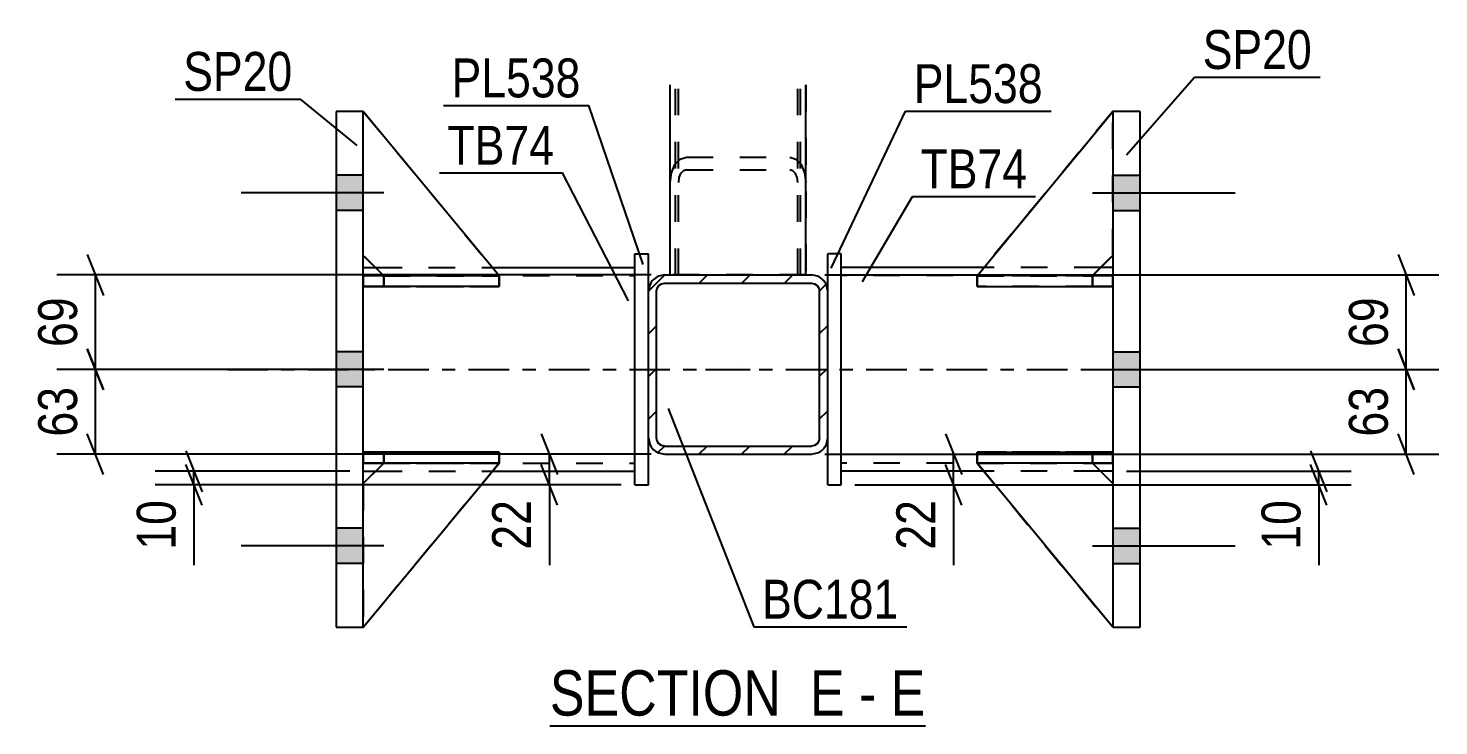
# Model space of a CAD drawing. Header units: millimetres. Extents: x 0 to 841, y 0 to 594.
# Drawn here: x 162.1 to 265.9, y 135.4 to 186.8 of the extents above; entities that cross this region are included whole.
import ezdxf

# ---------------------------------------------------------------- set-up
doc = ezdxf.new("R2010")
doc.units = ezdxf.units.MM
doc.linetypes.add('DXK_LINE_DOT2', pattern=[3.9198, 1.9599, -1.9599])
doc.linetypes.add('DXK_LINE_DOT3', pattern=[5.9187, 2.979, -0.9799, 0.9799, -0.9799])
doc.styles.add('Arial Narrow', font='ARIALN.TTF', dxfattribs={"height": 0.2})

# ---------------------------------------------------------------- blocks, each defined once
blk = doc.blocks.new('Unknown-318888112-16 - 6899')
at = {"color": 6, "linetype": 'Continuous'}
blk.add_line((200.47, 135.44), (228.12, 135.44), dxfattribs=at)
at = {"color": 0, "linetype": 'Continuous'}
for points in [[(218.58, 136.19), (218.58, 139.69), (200.47, 139.69), (200.47, 136.19)], [(222.18, 136.19), (222.18, 139.69), (219.63, 139.69), (219.63, 136.19)], [(224.51, 136.19), (224.51, 139.69), (223.23, 139.69), (223.23, 136.19)], [(228.12, 136.19), (228.12, 139.69), (225.56, 139.69), (225.56, 136.19)]]:
    blk.add_wipeout(points, dxfattribs=at)
at = {"color": 7, "linetype": 'Continuous', "style": 'Arial Narrow'}
for s, p in [('SECTION ', (200.47, 136.19)), ('E', (219.63, 136.19)), ('E', (225.56, 136.19)), ('-', (223.23, 136.19))]:
    blk.add_text(s, height=3.34, dxfattribs=at).set_placement(p)
blk = doc.blocks.new('Part-318888112-6937 - 6899')
at = {"color": 7, "linetype": 'DXK_LINE_DOT2'}
for p, q in [((186.73, 155.59), (188.23, 155.59)), ((196.73, 155.59), (186.73, 155.59)), ((186.73, 155.59), (186.73, 155.59)), ((186.73, 155.59), (186.73, 154.79)), ((186.73, 155.59), (186.73, 154.79)), ((188.23, 154.79), (186.73, 154.79)), ((186.73, 154.79), (196.73, 154.79)), ((186.73, 154.79), (186.73, 154.79)), ((188.23, 155.59), (196.73, 155.59)), ((188.23, 155.59), (188.23, 154.79)), ((196.73, 154.79), (188.23, 154.79)), ((196.73, 155.59), (196.73, 154.79))]:
    blk.add_line(p, q, dxfattribs=at)
blk = doc.blocks.new('Part-318888112-6969 - 6899')
at = {"color": 2, "linetype": 'Continuous'}
for p, q in [((232.43, 169.19), (221.93, 169.19)), ((241.93, 169.19), (241.03, 169.19)), ((232.41, 154.19), (221.93, 154.19)), ((241.93, 154.19), (241.02, 154.19))]:
    blk.add_line(p, q, dxfattribs=at)
at = {"color": 7, "linetype": 'DXK_LINE_DOT2'}
for p, q in [((221.93, 154.19), (221.93, 169.19)), ((241.93, 168.59), (221.93, 168.59)), ((241.03, 169.19), (232.43, 169.19)), ((241.93, 169.19), (241.93, 154.19)), ((241.93, 154.79), (221.93, 154.79)), ((241.02, 154.19), (232.41, 154.19))]:
    blk.add_line(p, q, dxfattribs=at)
at = {"color": 7, "linetype": 'DXK_LINE_DOT3'}
blk.add_line((211.93, 161.69), (251.93, 161.69), dxfattribs=at)
blk = doc.blocks.new('Part-318888112-6936 - 6899')
at = {"color": 7, "linetype": 'DXK_LINE_DOT2'}
for p, q in [((186.73, 168.59), (188.23, 168.59)), ((196.73, 168.59), (186.73, 168.59)), ((186.73, 168.59), (186.73, 168.59)), ((186.73, 168.59), (186.73, 167.79)), ((186.73, 168.59), (186.73, 167.79)), ((188.23, 168.59), (196.73, 168.59)), ((188.23, 168.59), (188.23, 167.79)), ((196.73, 168.59), (196.73, 167.79)), ((188.23, 167.79), (186.73, 167.79)), ((186.73, 167.79), (196.73, 167.79)), ((186.73, 167.79), (186.73, 167.79)), ((196.73, 167.79), (188.23, 167.79))]:
    blk.add_line(p, q, dxfattribs=at)
blk = doc.blocks.new('Part-318888112-6928 - 6899')
at = {"color": 2, "linetype": 'Continuous'}
for p, q in [((184.73, 180.69), (184.73, 142.69)), ((186.73, 180.69), (184.73, 180.69)), ((186.73, 142.69), (186.73, 180.69)), ((184.73, 142.69), (186.73, 142.69))]:
    blk.add_line(p, q, dxfattribs=at)
blk = doc.blocks.new('Part-318888112-6933 - 6899')
at = {"color": 2, "linetype": 'Continuous'}
for p, q in [((243.93, 180.69), (241.93, 180.69)), ((241.93, 180.69), (241.93, 142.69)), ((243.93, 142.69), (243.93, 180.69)), ((241.93, 142.69), (243.93, 142.69))]:
    blk.add_line(p, q, dxfattribs=at)
blk = doc.blocks.new('Part-318888112-6934 - 6899')
at = {"color": 2, "linetype": 'Continuous'}
for p, q in [((186.73, 167.79), (186.73, 168.59)), ((186.73, 168.59), (195.48, 168.59)), ((196.73, 168.59), (196.72, 168.59)), ((196.73, 167.79), (196.73, 168.59)), ((196.73, 167.79), (186.73, 167.79)), ((186.73, 167.79), (186.73, 167.79))]:
    blk.add_line(p, q, dxfattribs=at)
at = {"color": 7, "linetype": 'DXK_LINE_DOT2'}
for p, q in [((188.23, 168.59), (186.73, 168.59)), ((188.23, 167.79), (188.23, 168.59)), ((188.23, 168.59), (196.72, 168.59)), ((186.73, 167.79), (188.23, 167.79)), ((188.23, 167.79), (196.73, 167.79))]:
    blk.add_line(p, q, dxfattribs=at)
blk = doc.blocks.new('Part-318888112-6935 - 6899')
at = {"color": 2, "linetype": 'Continuous'}
for p, q in [((186.73, 154.79), (186.73, 155.59)), ((196.73, 155.59), (186.73, 155.59)), ((196.73, 154.79), (186.73, 154.79)), ((186.73, 154.79), (186.73, 154.79)), ((196.73, 154.79), (196.73, 155.59))]:
    blk.add_line(p, q, dxfattribs=at)
at = {"color": 7, "linetype": 'DXK_LINE_DOT2'}
for p, q in [((188.23, 155.59), (186.73, 155.59)), ((186.73, 154.79), (188.23, 154.79)), ((188.23, 154.79), (188.23, 155.59)), ((196.73, 155.59), (188.23, 155.59)), ((188.23, 154.79), (196.73, 154.79))]:
    blk.add_line(p, q, dxfattribs=at)
blk = doc.blocks.new('Part-318888112-6938 - 6899')
at = {"color": 2, "linetype": 'Continuous'}
for p, q in [((186.73, 180.69), (186.73, 180.69)), ((196.73, 168.58), (186.73, 180.69)), ((188.22, 168.59), (186.73, 170.08)), ((195.48, 168.58), (196.73, 168.58)), ((196.73, 168.58), (196.73, 168.58))]:
    blk.add_line(p, q, dxfattribs=at)
at = {"color": 7, "linetype": 'DXK_LINE_DOT2'}
for p, q in [((186.73, 180.69), (196.73, 168.58)), ((186.73, 180.69), (186.73, 180.69)), ((186.73, 170.08), (186.73, 180.69)), ((188.23, 168.58), (186.73, 170.08)), ((188.23, 168.58), (188.22, 168.59)), ((196.73, 168.58), (188.23, 168.58)), ((188.23, 168.58), (188.23, 168.58)), ((188.23, 168.58), (195.48, 168.58))]:
    blk.add_line(p, q, dxfattribs=at)
blk = doc.blocks.new('Part-318888112-6939 - 6899')
at = {"color": 7, "linetype": 'DXK_LINE_DOT2'}
for p, q in [((186.73, 170.08), (186.73, 180.69)), ((186.73, 180.69), (196.73, 168.58)), ((186.73, 180.69), (196.73, 168.58)), ((188.23, 168.58), (186.73, 170.08)), ((188.23, 168.58), (186.73, 170.08)), ((196.73, 168.58), (188.23, 168.58)), ((188.23, 168.58), (188.23, 168.58)), ((188.23, 168.58), (196.73, 168.58)), ((196.73, 168.58), (196.73, 168.58))]:
    blk.add_line(p, q, dxfattribs=at)
blk = doc.blocks.new('Part-318888112-6940 - 6899')
at = {"color": 2, "linetype": 'Continuous'}
for p, q in [((188.23, 154.78), (186.73, 153.28)), ((186.73, 142.69), (196.73, 154.78)), ((196.73, 154.78), (188.23, 154.78)), ((188.23, 154.78), (188.23, 154.78)), ((196.73, 154.78), (196.73, 154.78))]:
    blk.add_line(p, q, dxfattribs=at)
at = {"color": 7, "linetype": 'DXK_LINE_DOT2'}
for p, q in [((186.73, 153.28), (188.23, 154.78)), ((186.73, 142.69), (196.73, 154.78)), ((188.23, 154.78), (196.73, 154.78)), ((186.73, 153.28), (186.73, 142.69))]:
    blk.add_line(p, q, dxfattribs=at)
blk = doc.blocks.new('Part-318888112-6941 - 6899')
at = {"color": 7, "linetype": 'DXK_LINE_DOT2'}
for p, q in [((188.23, 154.78), (186.73, 153.28)), ((186.73, 142.69), (196.73, 154.78)), ((186.73, 153.28), (188.23, 154.78)), ((196.73, 154.78), (186.73, 142.69)), ((196.73, 154.78), (188.23, 154.78)), ((188.23, 154.78), (188.23, 154.78)), ((188.23, 154.78), (196.73, 154.78)), ((196.73, 154.78), (196.73, 154.78)), ((186.73, 153.28), (186.73, 142.69))]:
    blk.add_line(p, q, dxfattribs=at)
blk = doc.blocks.new('Part-318888112-6942 - 6899')
at = {"color": 2, "linetype": 'Continuous'}
for p, q in [((231.93, 168.59), (231.93, 168.59)), ((231.93, 168.59), (231.93, 167.79)), ((241.93, 168.59), (233.17, 168.59)), ((241.93, 168.59), (241.93, 168.59)), ((241.93, 168.59), (241.93, 167.79)), ((231.93, 167.79), (241.93, 167.79))]:
    blk.add_line(p, q, dxfattribs=at)
at = {"color": 7, "linetype": 'DXK_LINE_DOT2'}
for p, q in [((233.17, 168.59), (231.93, 168.59)), ((240.43, 168.59), (231.93, 168.59)), ((240.43, 168.59), (241.93, 168.59)), ((240.43, 168.59), (240.43, 167.79)), ((241.93, 168.59), (241.93, 168.59)), ((231.93, 167.79), (240.43, 167.79)), ((240.43, 167.79), (241.93, 167.79))]:
    blk.add_line(p, q, dxfattribs=at)
blk = doc.blocks.new('Part-318888112-6943 - 6899')
at = {"color": 2, "linetype": 'Continuous'}
for p, q in [((231.93, 155.59), (241.93, 155.59)), ((231.93, 155.59), (231.93, 154.79)), ((241.93, 154.79), (231.93, 154.79)), ((241.93, 155.59), (241.93, 155.59)), ((241.93, 154.79), (241.93, 155.59))]:
    blk.add_line(p, q, dxfattribs=at)
at = {"color": 7, "linetype": 'DXK_LINE_DOT2'}
for p, q in [((240.43, 155.59), (231.93, 155.59)), ((231.93, 154.79), (240.43, 154.79)), ((241.93, 155.59), (240.43, 155.59)), ((240.43, 155.59), (240.43, 154.79)), ((240.43, 154.79), (241.93, 154.79)), ((241.93, 155.59), (241.93, 155.59))]:
    blk.add_line(p, q, dxfattribs=at)
blk = doc.blocks.new('Part-318888112-6944 - 6899')
at = {"color": 7, "linetype": 'DXK_LINE_DOT2'}
for p, q in [((231.93, 167.79), (231.93, 168.59)), ((231.93, 168.59), (240.43, 168.59)), ((241.93, 168.59), (231.93, 168.59)), ((240.43, 167.79), (240.43, 168.59)), ((240.43, 168.59), (241.93, 168.59)), ((241.93, 167.79), (241.93, 168.59)), ((241.93, 167.79), (241.93, 168.59)), ((241.93, 168.59), (241.93, 168.59)), ((240.43, 167.79), (231.93, 167.79)), ((231.93, 167.79), (241.93, 167.79)), ((241.93, 167.79), (240.43, 167.79)), ((241.93, 167.79), (241.93, 167.79))]:
    blk.add_line(p, q, dxfattribs=at)
blk = doc.blocks.new('Part-318888112-6945 - 6899')
at = {"color": 7, "linetype": 'DXK_LINE_DOT2'}
for p, q in [((231.93, 154.79), (231.93, 155.59)), ((231.93, 155.59), (240.43, 155.59)), ((241.93, 155.59), (231.93, 155.59)), ((240.43, 154.79), (231.93, 154.79)), ((231.93, 154.79), (241.93, 154.79)), ((240.43, 154.79), (240.43, 155.59)), ((240.43, 155.59), (241.93, 155.59)), ((241.93, 154.79), (240.43, 154.79)), ((241.93, 154.79), (241.93, 155.59)), ((241.93, 154.79), (241.93, 155.59)), ((241.93, 155.59), (241.93, 155.59)), ((241.93, 154.79), (241.93, 154.79))]:
    blk.add_line(p, q, dxfattribs=at)
blk = doc.blocks.new('Part-318888112-6946 - 6899')
at = {"color": 2, "linetype": 'Continuous'}
for p, q in [((231.93, 168.58), (241.92, 180.69)), ((241.93, 180.69), (241.93, 180.69)), ((240.44, 168.59), (241.93, 170.08)), ((233.17, 168.58), (231.93, 168.58)), ((231.93, 168.58), (231.93, 168.58))]:
    blk.add_line(p, q, dxfattribs=at)
at = {"color": 7, "linetype": 'DXK_LINE_DOT2'}
for p, q in [((241.93, 180.69), (231.93, 168.58)), ((241.92, 180.69), (241.93, 180.69)), ((241.93, 170.08), (241.93, 180.69)), ((240.43, 168.58), (241.93, 170.08)), ((240.43, 168.58), (231.93, 168.58)), ((240.43, 168.58), (233.17, 168.58)), ((240.43, 168.58), (240.44, 168.59)), ((240.43, 168.58), (240.43, 168.58))]:
    blk.add_line(p, q, dxfattribs=at)
blk = doc.blocks.new('Part-318888112-6947 - 6899')
at = {"color": 7, "linetype": 'DXK_LINE_DOT2'}
for p, q in [((241.93, 180.69), (231.93, 168.58)), ((231.93, 168.58), (241.93, 180.69)), ((241.93, 170.08), (241.93, 180.69)), ((240.43, 168.58), (241.93, 170.08)), ((240.43, 168.58), (241.93, 170.08)), ((231.93, 168.58), (240.43, 168.58)), ((231.93, 168.58), (231.93, 168.58)), ((240.43, 168.58), (231.93, 168.58)), ((240.43, 168.58), (240.43, 168.58))]:
    blk.add_line(p, q, dxfattribs=at)
blk = doc.blocks.new('Part-318888112-6948 - 6899')
at = {"color": 2, "linetype": 'Continuous'}
for p, q in [((231.93, 154.78), (231.93, 154.78)), ((240.43, 154.78), (231.93, 154.78)), ((241.93, 142.69), (231.93, 154.78)), ((240.43, 154.78), (240.43, 154.78)), ((240.43, 154.78), (241.93, 153.28))]:
    blk.add_line(p, q, dxfattribs=at)
at = {"color": 7, "linetype": 'DXK_LINE_DOT2'}
for p, q in [((231.93, 154.78), (240.43, 154.78)), ((241.93, 142.69), (231.93, 154.78)), ((240.43, 154.78), (241.93, 153.28)), ((241.93, 153.28), (241.93, 142.69))]:
    blk.add_line(p, q, dxfattribs=at)
blk = doc.blocks.new('Part-318888112-6949 - 6899')
at = {"color": 7, "linetype": 'DXK_LINE_DOT2'}
for p, q in [((231.93, 154.78), (240.43, 154.78)), ((241.93, 142.69), (231.93, 154.78)), ((231.93, 154.78), (231.93, 154.78)), ((240.43, 154.78), (231.93, 154.78)), ((231.93, 154.78), (241.93, 142.69)), ((240.43, 154.78), (241.93, 153.28)), ((240.43, 154.78), (240.43, 154.78)), ((241.93, 153.28), (240.43, 154.78)), ((241.93, 153.28), (241.93, 142.69))]:
    blk.add_line(p, q, dxfattribs=at)
blk = doc.blocks.new('Bolt-318888112-7014 - 6899')
at = {"linetype": 'Continuous'}
for points in [[(243.93, 173.39), (243.93, 175.99), (241.93, 175.99), (241.93, 173.39)], [(243.93, 173.39), (243.93, 175.99), (241.93, 175.99), (241.93, 173.39)], [(243.93, 173.39), (243.93, 175.99), (241.93, 175.99), (241.93, 173.39)], [(243.93, 160.39), (243.93, 162.99), (241.93, 162.99), (241.93, 160.39)], [(243.93, 160.39), (243.93, 162.99), (241.93, 162.99), (241.93, 160.39)], [(243.93, 147.39), (243.93, 149.99), (241.93, 149.99), (241.93, 147.39)], [(243.93, 147.39), (243.93, 149.99), (241.93, 149.99), (241.93, 147.39)], [(243.93, 147.39), (243.93, 149.99), (241.93, 149.99), (241.93, 147.39)]]:
    blk.add_hatch(color=1, dxfattribs=at).paths.add_polyline_path(points)
at = {"color": 1, "linetype": 'Continuous'}
for p, q in [((241.93, 175.99), (243.93, 175.99)), ((241.93, 175.99), (243.93, 175.99)), ((241.93, 175.99), (243.93, 175.99)), ((240.43, 174.69), (250.93, 174.69)), ((240.43, 174.69), (250.93, 174.69)), ((240.43, 174.69), (250.93, 174.69)), ((241.93, 173.39), (243.93, 173.39)), ((241.93, 173.39), (243.93, 173.39)), ((241.93, 173.39), (243.93, 173.39)), ((241.93, 162.99), (243.93, 162.99)), ((241.93, 162.99), (243.93, 162.99)), ((240.43, 161.69), (250.93, 161.69)), ((240.43, 161.69), (250.93, 161.69)), ((241.93, 160.39), (243.93, 160.39)), ((241.93, 160.39), (243.93, 160.39)), ((241.93, 149.99), (243.93, 149.99)), ((241.93, 149.99), (243.93, 149.99)), ((241.93, 149.99), (243.93, 149.99)), ((240.43, 148.69), (250.93, 148.69)), ((240.43, 148.69), (250.93, 148.69)), ((240.43, 148.69), (250.93, 148.69)), ((241.93, 147.39), (243.93, 147.39)), ((241.93, 147.39), (243.93, 147.39)), ((241.93, 147.39), (243.93, 147.39))]:
    blk.add_line(p, q, dxfattribs=at)
blk = doc.blocks.new('Part-318888112-6954 - 6899')
at = {"color": 2, "linetype": 'Continuous'}
for p, q in [((186.73, 169.19), (187.62, 169.19)), ((196.22, 169.19), (206.73, 169.19)), ((186.73, 154.19), (187.63, 154.19)), ((196.24, 154.19), (206.73, 154.19))]:
    blk.add_line(p, q, dxfattribs=at)
at = {"color": 7, "linetype": 'DXK_LINE_DOT2'}
for p, q in [((186.73, 154.19), (186.73, 169.19)), ((186.73, 168.59), (206.73, 168.59)), ((187.62, 169.19), (196.22, 169.19)), ((206.73, 154.19), (206.73, 169.19)), ((186.73, 154.79), (206.73, 154.79)), ((187.63, 154.19), (196.24, 154.19))]:
    blk.add_line(p, q, dxfattribs=at)
at = {"color": 7, "linetype": 'DXK_LINE_DOT3'}
blk.add_line((176.73, 161.69), (216.73, 161.69), dxfattribs=at)
blk = doc.blocks.new('Part-318888112-6959 - 6899')
at = {"color": 2, "linetype": 'Continuous'}
for p, q in [((206.73, 153.19), (206.73, 170.19)), ((206.73, 170.19), (207.73, 170.19)), ((207.73, 167.44), (207.73, 170.19)), ((207.73, 153.19), (207.73, 156.64)), ((206.73, 153.19), (207.73, 153.19))]:
    blk.add_line(p, q, dxfattribs=at)
at = {"color": 7, "linetype": 'DXK_LINE_DOT2'}
blk.add_line((207.73, 156.64), (207.73, 167.44), dxfattribs=at)
blk = doc.blocks.new('Part-318888112-6964 - 6899')
at = {"color": 2, "linetype": 'Continuous'}
for p, q in [((221.93, 170.19), (220.93, 170.19)), ((220.93, 167.44), (220.93, 170.19)), ((221.93, 153.19), (221.93, 170.19)), ((220.93, 153.19), (220.93, 156.64)), ((220.93, 153.19), (221.93, 153.19))]:
    blk.add_line(p, q, dxfattribs=at)
at = {"color": 7, "linetype": 'DXK_LINE_DOT2'}
blk.add_line((220.93, 156.64), (220.93, 167.44), dxfattribs=at)
blk = doc.blocks.new('Part-318888112-6978 - 6899')
at = {"linetype": 'Continuous'}
h = blk.add_hatch(dxfattribs=at)
h.set_pattern_fill('', scale=0.7, style=0, pattern_type=0)
h.set_pattern_definition([(45, (208.9258, 168.6385), (-1.57154, 1.57154), [])])
h.paths.add_polyline_path([(219.73, 168.64), (208.93, 168.64), (208.47, 168.55), (208.08, 168.29), (207.82, 167.9), (207.73, 167.44), (207.73, 156.64), (207.82, 156.18), (208.08, 155.79), (208.47, 155.53), (208.93, 155.44), (219.73, 155.44), (220.19, 155.53), (220.57, 155.79), (220.83, 156.18), (220.93, 156.64), (220.93, 167.44), (220.83, 167.9), (220.57, 168.29), (220.19, 168.55)])
h.paths.add_polyline_path([(220.28, 167.67), (220.33, 167.44), (220.33, 156.64), (220.28, 156.41), (220.15, 156.21), (219.96, 156.08), (219.73, 156.04), (208.93, 156.04), (208.7, 156.08), (208.5, 156.21), (208.37, 156.41), (208.33, 156.64), (208.33, 167.44), (208.37, 167.67), (208.5, 167.86), (208.7, 167.99), (208.93, 168.04), (219.73, 168.04), (219.96, 167.99), (220.15, 167.86)])
at = {"color": 2, "linetype": 'Continuous'}
for p, q in [((208.93, 168.64), (208.47, 168.55)), ((208.93, 168.64), (208.93, 168.64)), ((208.93, 168.64), (219.73, 168.64)), ((219.73, 168.64), (219.73, 168.64)), ((220.19, 168.55), (219.73, 168.64)), ((207.82, 167.9), (207.73, 167.44)), ((207.73, 167.44), (207.73, 167.44)), ((207.73, 156.64), (207.73, 167.44)), ((208.33, 167.44), (208.37, 167.67)), ((208.33, 167.44), (208.33, 167.44)), ((208.33, 156.64), (208.33, 167.44)), ((208.37, 167.67), (208.5, 167.86)), ((208.5, 167.86), (208.7, 167.99)), ((208.7, 167.99), (208.93, 168.04)), ((208.93, 168.04), (208.93, 168.04)), ((208.93, 168.04), (219.73, 168.04)), ((219.73, 168.04), (219.73, 168.04)), ((219.73, 168.04), (219.96, 167.99)), ((219.96, 167.99), (220.15, 167.86)), ((220.15, 167.86), (220.28, 167.67)), ((220.28, 167.67), (220.33, 167.44)), ((220.33, 167.44), (220.33, 167.44)), ((220.33, 156.64), (220.33, 167.44)), ((220.93, 167.44), (220.83, 167.9)), ((220.93, 167.44), (220.93, 167.44)), ((220.93, 156.64), (220.93, 167.44)), ((207.73, 156.64), (207.73, 156.64)), ((207.73, 156.64), (207.82, 156.18)), ((208.33, 156.64), (208.33, 156.64)), ((208.37, 156.41), (208.33, 156.64)), ((208.5, 156.21), (208.37, 156.41)), ((208.7, 156.08), (208.5, 156.21)), ((208.93, 156.04), (208.7, 156.08)), ((208.93, 156.04), (208.93, 156.04)), ((208.93, 156.04), (219.73, 156.04)), ((219.96, 156.08), (219.73, 156.04)), ((219.73, 156.04), (219.73, 156.04)), ((220.15, 156.21), (219.96, 156.08)), ((220.28, 156.41), (220.15, 156.21)), ((220.33, 156.64), (220.28, 156.41)), ((220.33, 156.64), (220.33, 156.64)), ((220.83, 156.18), (220.93, 156.64)), ((220.93, 156.64), (220.93, 156.64)), ((208.47, 155.53), (208.93, 155.44)), ((208.93, 155.44), (208.93, 155.44)), ((208.93, 155.44), (219.73, 155.44)), ((219.73, 155.44), (220.19, 155.53)), ((219.73, 155.44), (219.73, 155.44))]:
    blk.add_line(p, q, dxfattribs=at)
at = {"color": 7, "linetype": 'DXK_LINE_DOT3'}
blk.add_line((214.33, 162.04), (214.33, 162.04), dxfattribs=at)
at = {"color": 2, "linetype": 'Continuous'}
for centre, start, end in [((208.93, 167.44), 112.5, 157.5), ((219.73, 167.44), 22.5, 67.5), ((208.93, 156.64), 202.5, 247.5), ((219.73, 156.64), 292.5, 337.5)]:
    blk.add_arc(centre, 1.2, start, end, dxfattribs=at)
blk = doc.blocks.new('Part-318888112-6990 - 6899')
at = {"color": 2, "linetype": 'Continuous'}
for p, q in [((209.33, 168.64), (209.33, 182.64)), ((219.33, 168.64), (219.33, 182.64))]:
    blk.add_line(p, q, dxfattribs=at)
at = {"color": 7, "linetype": 'DXK_LINE_DOT2'}
for p, q in [((209.93, 168.64), (209.93, 182.64)), ((218.73, 168.64), (218.73, 182.64)), ((209.42, 176.17), (209.68, 176.77)), ((209.68, 176.77), (210.07, 177.17)), ((210.07, 177.17), (210.53, 177.31)), ((210.53, 177.31), (218.13, 177.31)), ((218.13, 177.31), (218.59, 177.17)), ((218.59, 177.17), (218.97, 176.77)), ((218.97, 176.77), (219.23, 176.17)), ((209.33, 175.45), (209.42, 176.17)), ((209.97, 175.81), (209.93, 175.45)), ((210.1, 176.11), (209.97, 175.81)), ((210.3, 176.31), (210.1, 176.11)), ((210.53, 176.38), (210.3, 176.31)), ((210.53, 176.38), (218.13, 176.38)), ((218.36, 176.31), (218.13, 176.38)), ((218.55, 176.11), (218.36, 176.31)), ((218.68, 175.81), (218.55, 176.11)), ((218.73, 175.45), (218.68, 175.81)), ((219.23, 176.17), (219.33, 175.45)), ((209.33, 168.64), (219.33, 168.64))]:
    blk.add_line(p, q, dxfattribs=at)
blk = doc.blocks.new('Part-318888112-6991 - 6899')
at = {"color": 7, "linetype": 'DXK_LINE_DOT2'}
for p, q in [((209.33, 168.64), (209.33, 182.64)), ((209.73, 168.64), (209.73, 182.64)), ((218.93, 168.64), (218.93, 182.64)), ((219.33, 182.64), (219.33, 168.64)), ((219.33, 168.64), (209.33, 168.64))]:
    blk.add_line(p, q, dxfattribs=at)
blk = doc.blocks.new('Bolt-318888112-7015 - 6899')
at = {"linetype": 'Continuous'}
for points in [[(186.73, 173.39), (186.73, 175.99), (184.73, 175.99), (184.73, 173.39)], [(186.73, 173.39), (186.73, 175.99), (184.73, 175.99), (184.73, 173.39)], [(186.73, 173.39), (186.73, 175.99), (184.73, 175.99), (184.73, 173.39)], [(186.73, 160.39), (186.73, 162.99), (184.73, 162.99), (184.73, 160.39)], [(186.73, 160.39), (186.73, 162.99), (184.73, 162.99), (184.73, 160.39)], [(186.73, 147.39), (186.73, 149.99), (184.73, 149.99), (184.73, 147.39)], [(186.73, 147.39), (186.73, 149.99), (184.73, 149.99), (184.73, 147.39)], [(186.73, 147.39), (186.73, 149.99), (184.73, 149.99), (184.73, 147.39)]]:
    blk.add_hatch(color=1, dxfattribs=at).paths.add_polyline_path(points)
at = {"color": 1, "linetype": 'Continuous'}
for p, q in [((186.73, 175.99), (184.73, 175.99)), ((186.73, 175.99), (184.73, 175.99)), ((186.73, 175.99), (184.73, 175.99)), ((188.23, 174.69), (177.73, 174.69)), ((188.23, 174.69), (177.73, 174.69)), ((188.23, 174.69), (177.73, 174.69)), ((186.73, 173.39), (184.73, 173.39)), ((186.73, 173.39), (184.73, 173.39)), ((186.73, 173.39), (184.73, 173.39)), ((186.73, 162.99), (184.73, 162.99)), ((186.73, 162.99), (184.73, 162.99)), ((188.23, 161.69), (177.73, 161.69)), ((188.23, 161.69), (177.73, 161.69)), ((186.73, 160.39), (184.73, 160.39)), ((186.73, 160.39), (184.73, 160.39)), ((186.73, 149.99), (184.73, 149.99)), ((186.73, 149.99), (184.73, 149.99)), ((186.73, 149.99), (184.73, 149.99)), ((188.23, 148.69), (177.73, 148.69)), ((188.23, 148.69), (177.73, 148.69)), ((188.23, 148.69), (177.73, 148.69)), ((186.73, 147.39), (184.73, 147.39)), ((186.73, 147.39), (184.73, 147.39)), ((186.73, 147.39), (184.73, 147.39))]:
    blk.add_line(p, q, dxfattribs=at)
blk = doc.blocks.new('StraightDimension-318888112-7204 - 6899')
at = {"color": 7, "linetype": 'Continuous'}
for p, q in [((229.6, 156.94), (230.8, 153.94)), ((220.73, 155.44), (232.6, 155.44)), ((230.2, 153.19), (230.2, 155.44)), ((230.8, 151.69), (229.6, 154.69)), ((222.93, 153.19), (232.6, 153.19)), ((230.2, 153.19), (230.2, 147.28)), ((230.2, 153.19), (230.2, 147.28))]:
    blk.add_line(p, q, dxfattribs=at)
at = {"color": 0}
blk.add_wipeout([(229.45, 152.67), (225.25, 152.67), (225.25, 147.81), (229.45, 147.81)], dxfattribs=at)
at = {"color": 3, "style": 'Arial Narrow'}
blk.add_text('22', height=2.863, rotation=90.0002, dxfattribs=at).set_placement((228.85, 148.41))
blk = doc.blocks.new('StraightDimension-318888112-7173 - 6899')
at = {"color": 7, "linetype": 'Continuous'}
for p, q in [((256.49, 155.68), (257.69, 152.68)), ((242.93, 154.18), (259.49, 154.18)), ((257.69, 151.69), (256.49, 154.69)), ((257.09, 153.19), (257.09, 154.18)), ((222.93, 153.19), (259.49, 153.19)), ((257.09, 153.19), (257.09, 147.28)), ((257.09, 153.19), (257.09, 147.28))]:
    blk.add_line(p, q, dxfattribs=at)
at = {"color": 0}
blk.add_wipeout([(256.34, 152.67), (252.14, 152.67), (252.14, 147.81), (256.34, 147.81)], dxfattribs=at)
at = {"color": 3, "style": 'Arial Narrow'}
blk.add_text('10', height=2.863, rotation=90.0002, dxfattribs=at).set_placement((255.74, 148.41))
blk = doc.blocks.new('StraightDimension-318888112-7135 - 6899')
at = {"color": 7, "linetype": 'Continuous'}
for p, q in [((166.4, 170.14), (167.6, 167.14)), ((207.93, 168.64), (164.15, 168.64)), ((167, 161.69), (167, 168.64)), ((167.6, 160.19), (166.4, 163.19)), ((179.23, 161.69), (164.15, 161.69))]:
    blk.add_line(p, q, dxfattribs=at)
at = {"color": 0}
blk.add_wipeout([(166.25, 167.59), (162.05, 167.59), (162.05, 162.74), (166.25, 162.74)], dxfattribs=at)
at = {"color": 3, "style": 'Arial Narrow'}
blk.add_text('69', height=2.863, rotation=90.0002, dxfattribs=at).set_placement((165.65, 163.34))
blk = doc.blocks.new('StraightDimension-318888112-7193 - 6899')
at = {"color": 7, "linetype": 'Continuous'}
for p, q in [((199.83, 156.94), (201.03, 153.94)), ((207.93, 155.44), (197.58, 155.44)), ((200.43, 153.19), (200.43, 155.44)), ((201.03, 151.69), (199.83, 154.69)), ((205.73, 153.19), (197.58, 153.19)), ((200.43, 153.19), (200.43, 147.28)), ((200.43, 153.19), (200.43, 147.28))]:
    blk.add_line(p, q, dxfattribs=at)
at = {"color": 0}
blk.add_wipeout([(199.68, 152.67), (195.48, 152.67), (195.48, 147.81), (199.68, 147.81)], dxfattribs=at)
at = {"color": 3, "style": 'Arial Narrow'}
blk.add_text('22', height=2.863, rotation=90.0002, dxfattribs=at).set_placement((199.08, 148.41))
blk = doc.blocks.new('StraightDimension-318888112-7183 - 6899')
at = {"color": 7, "linetype": 'Continuous'}
for p, q in [((173.66, 155.68), (174.86, 152.68)), ((185.73, 154.18), (171.41, 154.18)), ((174.86, 151.69), (173.66, 154.69)), ((174.26, 153.19), (174.26, 154.18)), ((205.73, 153.19), (171.41, 153.19)), ((174.26, 153.19), (174.26, 147.28)), ((174.26, 153.19), (174.26, 147.28))]:
    blk.add_line(p, q, dxfattribs=at)
at = {"color": 0}
blk.add_wipeout([(173.51, 152.67), (169.31, 152.67), (169.31, 147.81), (173.51, 147.81)], dxfattribs=at)
at = {"color": 3, "style": 'Arial Narrow'}
blk.add_text('10', height=2.863, rotation=90.0002, dxfattribs=at).set_placement((172.91, 148.41))
blk = doc.blocks.new('StraightDimension-318888112-7099 - 6899')
at = {"color": 7, "linetype": 'Continuous'}
for p, q in [((262.93, 170.14), (264.13, 167.14)), ((220.73, 168.64), (265.93, 168.64)), ((263.53, 161.69), (263.53, 168.64)), ((264.13, 160.19), (262.93, 163.19)), ((249.43, 161.69), (265.93, 161.69))]:
    blk.add_line(p, q, dxfattribs=at)
at = {"color": 0}
blk.add_wipeout([(262.78, 167.59), (258.58, 167.59), (258.58, 162.74), (262.78, 162.74)], dxfattribs=at)
at = {"color": 3, "style": 'Arial Narrow'}
blk.add_text('69', height=2.863, rotation=90.0002, dxfattribs=at).set_placement((262.18, 163.34))
blk = doc.blocks.new('StraightDimension-318888112-7117 - 6899')
at = {"color": 7, "linetype": 'Continuous'}
for p, q in [((262.93, 163.19), (264.13, 160.19)), ((249.43, 161.69), (265.93, 161.69)), ((263.53, 155.44), (263.53, 161.69)), ((264.13, 153.94), (262.93, 156.94)), ((220.73, 155.44), (265.93, 155.44))]:
    blk.add_line(p, q, dxfattribs=at)
at = {"color": 0}
blk.add_wipeout([(262.78, 160.99), (258.58, 160.99), (258.58, 156.14), (262.78, 156.14)], dxfattribs=at)
at = {"color": 3, "style": 'Arial Narrow'}
blk.add_text('63', height=2.863, rotation=90.0002, dxfattribs=at).set_placement((262.18, 156.74))
blk = doc.blocks.new('StraightDimension-318888112-7154 - 6899')
at = {"color": 7, "linetype": 'Continuous'}
for p, q in [((166.4, 163.19), (167.6, 160.19)), ((179.23, 161.69), (164.15, 161.69)), ((167, 155.44), (167, 161.69)), ((167.6, 153.94), (166.4, 156.94)), ((207.93, 155.44), (164.15, 155.44))]:
    blk.add_line(p, q, dxfattribs=at)
at = {"color": 0}
blk.add_wipeout([(166.25, 160.99), (162.05, 160.99), (162.05, 156.14), (166.25, 156.14)], dxfattribs=at)
at = {"color": 3, "style": 'Arial Narrow'}
blk.add_text('63', height=2.863, rotation=90.0002, dxfattribs=at).set_placement((165.65, 156.74))
blk = doc.blocks.new('Mark-318888112-6929 - 6899')
at = {"color": 30, "linetype": 'Continuous'}
for p, q in [((242.93, 177.49), (247.95, 183.21)), ((247.95, 183.21), (257.19, 183.21))]:
    blk.add_line(p, q, dxfattribs=at)
at = {"color": 0}
blk.add_wipeout([(256.59, 183.81), (256.59, 186.81), (248.55, 186.81), (248.55, 183.81)], dxfattribs=at)
blk.add_wipeout([(256.59, 183.81), (256.59, 186.81), (248.55, 186.81), (248.55, 183.81)], dxfattribs=at)
at = {"color": 3, "style": 'Arial Narrow'}
blk.add_text('SP20', height=2.863, dxfattribs=at).set_placement((248.55, 183.81))
blk = doc.blocks.new('Mark-318888112-6924 - 6899')
at = {"color": 30, "linetype": 'Continuous'}
for p in [(172.87, 181.6), (186.27, 178.17)]:
    blk.add_line(p, (182.11, 181.6), dxfattribs=at)
at = {"color": 0}
blk.add_wipeout([(181.51, 182.2), (181.51, 185.2), (173.47, 185.2), (173.47, 182.2)], dxfattribs=at)
blk.add_wipeout([(181.51, 182.2), (181.51, 185.2), (173.47, 185.2), (173.47, 182.2)], dxfattribs=at)
at = {"color": 3, "style": 'Arial Narrow'}
blk.add_text('SP20', height=2.863, dxfattribs=at).set_placement((173.47, 182.2))
blk = doc.blocks.new('Mark-318888112-6950 - 6899')
at = {"color": 30, "linetype": 'Continuous'}
for p in [(192.33, 176.16), (206.25, 166.73)]:
    blk.add_line(p, (201.39, 176.16), dxfattribs=at)
at = {"color": 0}
blk.add_wipeout([(200.79, 176.76), (200.79, 179.76), (192.93, 179.76), (192.93, 176.76)], dxfattribs=at)
blk.add_wipeout([(200.79, 176.76), (200.79, 179.76), (192.93, 179.76), (192.93, 176.76)], dxfattribs=at)
at = {"color": 3, "style": 'Arial Narrow'}
blk.add_text('TB74', height=2.863, dxfattribs=at).set_placement((192.93, 176.76))
blk = doc.blocks.new('Mark-318888112-6955 - 6899')
at = {"color": 30, "linetype": 'Continuous'}
for p in [(192.63, 181.12), (207.33, 169.42)]:
    blk.add_line(p, (203.33, 181.12), dxfattribs=at)
at = {"color": 0}
blk.add_wipeout([(202.73, 181.72), (202.73, 184.72), (193.23, 184.72), (193.23, 181.72)], dxfattribs=at)
blk.add_wipeout([(202.73, 181.72), (202.73, 184.72), (193.23, 184.72), (193.23, 181.72)], dxfattribs=at)
at = {"color": 3, "style": 'Arial Narrow'}
blk.add_text('PL538', height=2.863, dxfattribs=at).set_placement((193.23, 181.72))
blk = doc.blocks.new('Mark-318888112-6960 - 6899')
at = {"color": 30, "linetype": 'Continuous'}
for p, q in [((221.19, 169.13), (226.67, 180.7)), ((226.67, 180.7), (237.38, 180.7))]:
    blk.add_line(p, q, dxfattribs=at)
at = {"color": 0}
blk.add_wipeout([(236.78, 181.3), (236.78, 184.3), (227.27, 184.3), (227.27, 181.3)], dxfattribs=at)
blk.add_wipeout([(236.78, 181.3), (236.78, 184.3), (227.27, 184.3), (227.27, 181.3)], dxfattribs=at)
at = {"color": 3, "style": 'Arial Narrow'}
blk.add_text('PL538', height=2.863, dxfattribs=at).set_placement((227.27, 181.3))
blk = doc.blocks.new('Mark-318888112-6965 - 6899')
at = {"color": 30, "linetype": 'Continuous'}
for p, q in [((223.49, 168.17), (227.17, 174.42)), ((227.17, 174.42), (236.23, 174.42))]:
    blk.add_line(p, q, dxfattribs=at)
at = {"color": 0}
blk.add_wipeout([(235.63, 175.02), (235.63, 178.02), (227.77, 178.02), (227.77, 175.02)], dxfattribs=at)
blk.add_wipeout([(235.63, 175.02), (235.63, 178.02), (227.77, 178.02), (227.77, 175.02)], dxfattribs=at)
at = {"color": 3, "style": 'Arial Narrow'}
blk.add_text('TB74', height=2.863, dxfattribs=at).set_placement((227.77, 175.02))
blk = doc.blocks.new('Mark-318888112-6974 - 6899')
at = {"color": 30, "linetype": 'Continuous'}
for p, q in [((209.17, 158.8), (215.5, 142.73)), ((215.5, 142.73), (226.75, 142.73))]:
    blk.add_line(p, q, dxfattribs=at)
at = {"color": 0}
blk.add_wipeout([(226.15, 143.33), (226.15, 146.33), (216.1, 146.33), (216.1, 143.33)], dxfattribs=at)
blk.add_wipeout([(226.15, 143.33), (226.15, 146.33), (216.1, 146.33), (216.1, 143.33)], dxfattribs=at)
at = {"color": 3, "style": 'Arial Narrow'}
blk.add_text('BC181', height=2.863, dxfattribs=at).set_placement((216.1, 143.33))

msp = doc.modelspace()

# ---------------------------------------------------------------- block references
for name in ['Part-318888112-6990 - 6899', 'Part-318888112-6991 - 6899', 'Part-318888112-6928 - 6899', 'Part-318888112-6938 - 6899', 'Part-318888112-6939 - 6899', 'Part-318888112-6946 - 6899', 'Part-318888112-6947 - 6899', 'Part-318888112-6933 - 6899', 'Bolt-318888112-7015 - 6899', 'Bolt-318888112-7014 - 6899', 'Part-318888112-6959 - 6899', 'Part-318888112-6964 - 6899', 'Part-318888112-6954 - 6899', 'Part-318888112-6936 - 6899', 'Part-318888112-6934 - 6899', 'Part-318888112-6978 - 6899', 'Part-318888112-6969 - 6899', 'Part-318888112-6942 - 6899', 'Part-318888112-6944 - 6899', 'Part-318888112-6937 - 6899', 'Part-318888112-6935 - 6899', 'Part-318888112-6940 - 6899', 'Part-318888112-6941 - 6899', 'Part-318888112-6943 - 6899', 'Part-318888112-6945 - 6899', 'Part-318888112-6948 - 6899', 'Part-318888112-6949 - 6899', 'Unknown-318888112-16 - 6899']:
    msp.add_blockref(name, (0, 0))

# ---------------------------------------------------------------- next in the draw order: block references
for name in ['Mark-318888112-6929 - 6899', 'Mark-318888112-6924 - 6899', 'StraightDimension-318888112-7135 - 6899', 'StraightDimension-318888112-7099 - 6899', 'StraightDimension-318888112-7193 - 6899', 'StraightDimension-318888112-7204 - 6899']:
    msp.add_blockref(name, (0, 0))

# ---------------------------------------------------------------- next in the draw order: block references
for name in ['Mark-318888112-6960 - 6899', 'Mark-318888112-6950 - 6899', 'StraightDimension-318888112-7183 - 6899', 'StraightDimension-318888112-7173 - 6899']:
    msp.add_blockref(name, (0, 0))

# ---------------------------------------------------------------- next in the draw order: block references
for name in ['Mark-318888112-6955 - 6899', 'Mark-318888112-6965 - 6899', 'StraightDimension-318888112-7154 - 6899', 'StraightDimension-318888112-7117 - 6899']:
    msp.add_blockref(name, (0, 0))

# ---------------------------------------------------------------- next in the draw order: block references
msp.add_blockref('Mark-318888112-6974 - 6899', (0, 0))

doc.saveas('drawing.dxf')
